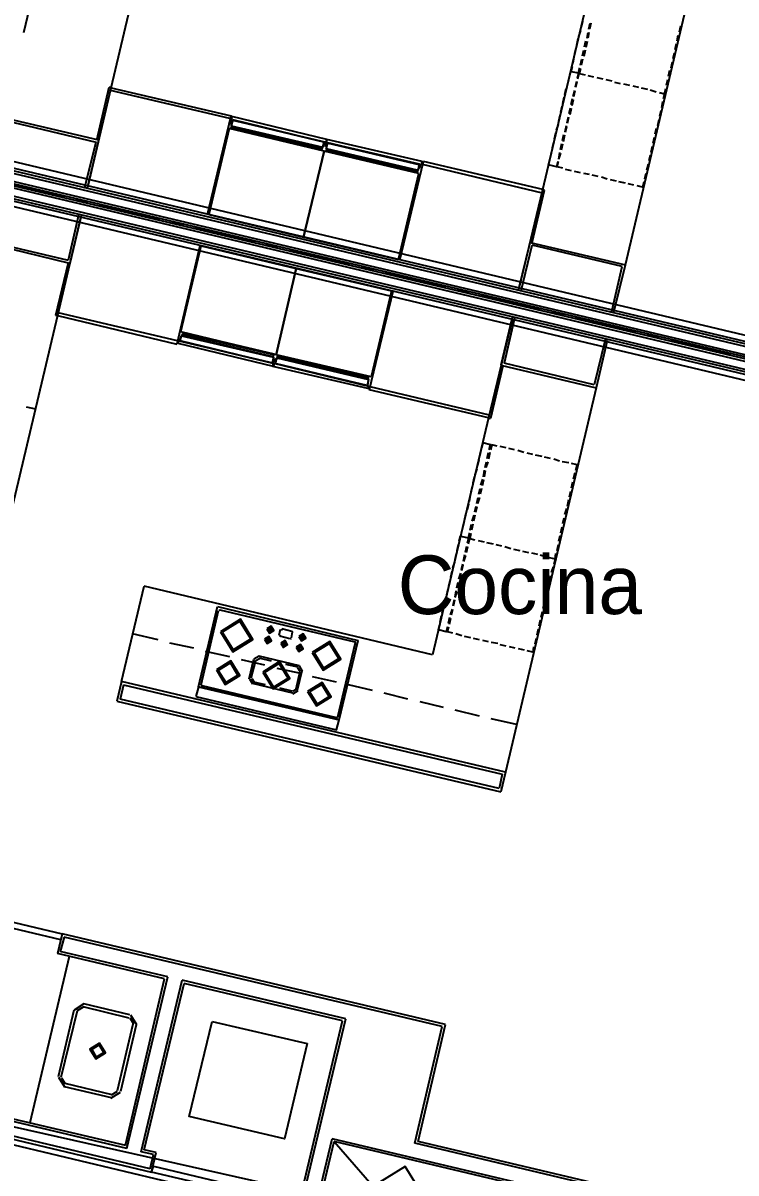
# Model space of a CAD drawing. Header units: feet. Extents: x -84 to 198, y -22 to 181.
# Drawn here: x 81.04 to 95.62, y 64.34 to 87.85 of the extents above; entities that cross this region are included whole.
import ezdxf
from ezdxf.enums import TextEntityAlignment as Align

# ---------------------------------------------------------------- set-up
doc = ezdxf.new("R2010")
doc.units = ezdxf.units.FT
for name, color, linetype in [('A-AREA-COMUN', 252, 'CONTINUOUS'), ('A-AREA-UNIDAD', 30, 'CONTINUOUS'), ('A-LINEA', 7, 'CONTINUOUS'), ('A-NOMBRE-ESPACIO', 2, 'CONTINUOUS')]:
    doc.layers.add(name, color=color, linetype=linetype)

msp = doc.modelspace()

# ---------------------------------------------------------------- linework, layer by layer
at = {"layer": 'A-AREA-COMUN'}
msp.add_lwpolyline([(86.48, 63.5733), (75.968, 66.08), (75.52, 66.08), (75.392, 65.6889), (75.36, 67.1289), (75.12, 67.2), (75.072, 67.4844), (73.568, 67.9289), (72.16, 70.2044), (71.488, 70.1333), (71.2, 69.8133), (70.688, 70.1689), (70.528, 70.6844), (70.32, 70.6844), (68.08, 69.28), (65.76, 69.44), (65.408, 68.0533), (65.728, 70.4889), (65.2, 70.72), (54.528, 73.2444)], dxfattribs=at)
at = {"layer": 'A-AREA-UNIDAD'}
for points in [[(66.752, 88.3733), (101.088, 80.2133), (101.2, 80.6933), (102.208, 80.6933), (104.608, 80.0889), (104.672, 79.36), (117.312, 76.3733), (118.32, 76.4089), (118.48, 75.9289), (129.568, 73.3689), (129.68, 73.12), (130.56, 76.0889), (131.968, 79.2889), (133.76, 82.2933), (136.4, 85.5289)], [(125.952, 33.6356), (127.76, 36.5689), (129.088, 39.36), (130.048, 42.08), (131.008, 46.56), (131.232, 51.4489), (130.8, 55.6089), (129.44, 61.0133), (128.96, 64.3733), (128.96, 68.7644), (129.632, 72.8889), (128.8, 72.8889), (118.24, 75.4133), (118.112, 74.9689), (117.152, 74.9689), (117.088, 75.52), (104.4, 78.5244), (104.24, 78.0444), (102.912, 78.1333), (100.928, 78.6133), (100.8, 79.36), (66.048, 87.6089), (65.6, 87.5733), (63.68, 79.2889)], [(62.96, 71.6089), (65.312, 71.1289), (65.76, 70.8444), (65.76, 69.76), (65.408, 68.0889), (65.76, 69.4933), (67.68, 69.28), (67.712, 69.6), (69.728, 70.72), (70.72, 70.72), (71.2, 69.8489), (71.552, 70.24), (72.512, 70.24), (73.792, 68.2133), (73.84, 67.8044), (75.52, 67.36), (75.392, 65.7244), (75.552, 66.24), (76.608, 66.24), (86.592, 64)]]:
    msp.add_lwpolyline(points, dxfattribs=at)
at = {"layer": 'A-LINEA'}
for p, q in [((82.84, 86.5244), (84.4533, 93.3111)), ((93.36, 82.9111), (95.2133, 90.7644)), ((91.6667, 84.4444), (92.8133, 89.2844)), ((101.3733, 80.0178), (65.8533, 88.4311)), ((101.3067, 79.7644), (65.7867, 88.1778)), ((101.3467, 79.9244), (65.8267, 88.3244)), ((101.36, 79.9778), (65.84, 88.3778)), ((101.28, 79.6311), (65.76, 88.0444)), ((101.2933, 79.6844), (65.7733, 88.0844)), ((101.3067, 79.7244), (65.7867, 88.1244)), ((81.0533, 87.6578), (81.1733, 88.1378)), ((101.2267, 79.3778), (65.7067, 87.7911)), ((101.24, 79.4844), (65.72, 87.8844)), ((101.24, 79.4311), (65.72, 87.8311)), ((92.44, 87.6978), (92.4, 87.5778)), ((92.48, 87.8844), (92.4533, 87.7644)), ((92.6133, 87.7244), (92.64, 87.8444)), ((92.6533, 87.8444), (92.6267, 87.7244)), ((94.4667, 87.6711), (94.4933, 87.7911)), ((92.3867, 87.5244), (92.36, 87.3911)), ((92.52, 87.3644), (92.5467, 87.4844)), ((92.5733, 87.4711), (92.5467, 87.3511)), ((92.5733, 87.5378), (92.6, 87.6578)), ((92.6133, 87.6578), (92.5867, 87.5378)), ((94.4133, 87.4844), (94.44, 87.6044)), ((92.3467, 87.3378), (92.32, 87.2178)), ((92.48, 87.1778), (92.5067, 87.2978)), ((92.5333, 87.2978), (92.5067, 87.1644)), ((94.3333, 87.1244), (94.36, 87.2444)), ((94.3733, 87.3111), (94.4, 87.4311)), ((92.3067, 87.1511), (92.28, 87.0311)), ((92.44, 86.9911), (92.4667, 87.1111)), ((92.48, 87.1111), (92.4533, 86.9911)), ((94.2933, 86.9378), (94.32, 87.0578)), ((92.4, 86.8311), (92.3733, 86.7244)), ((92.4, 86.8311), (92.4267, 86.9378)), ((92.5867, 86.7778), (92.7067, 86.7511)), ((92.5867, 86.7778), (92.7067, 86.7511)), ((94.24, 86.7644), (94.2667, 86.8844)), ((82.5467, 85.4578), (82.8, 86.5378)), ((82.84, 86.5244), (82.8, 86.5378)), ((92.12, 86.3911), (92.1467, 86.5111)), ((92.1733, 86.5778), (92.2, 86.6978)), ((92.36, 86.6578), (92.3333, 86.5378)), ((92.3467, 86.5378), (92.3733, 86.6578)), ((92.7733, 86.7378), (92.8933, 86.7111)), ((92.7733, 86.7378), (92.8933, 86.7111)), ((92.96, 86.6978), (93.08, 86.6711)), ((92.96, 86.6978), (93.08, 86.6711)), ((93.1333, 86.6444), (93.2533, 86.6178)), ((93.1333, 86.6444), (93.2533, 86.6178)), ((93.32, 86.6044), (93.44, 86.5778)), ((93.32, 86.6044), (93.44, 86.5778)), ((93.5067, 86.5644), (93.6267, 86.5378)), ((93.5067, 86.5644), (93.6267, 86.5378)), ((93.68, 86.5244), (93.8133, 86.4978)), ((93.68, 86.5244), (93.8133, 86.4978)), ((94.16, 86.4044), (94.1867, 86.5111)), ((94.2, 86.5778), (94.2267, 86.6978)), ((85.2667, 85.8978), (82.8267, 86.4711)), ((92.08, 86.2044), (92.1067, 86.3378)), ((92.2667, 86.2978), (92.24, 86.1778)), ((92.2667, 86.1644), (92.2933, 86.2844)), ((92.32, 86.4711), (92.28, 86.3511)), ((92.3067, 86.3511), (92.3333, 86.4711)), ((93.8667, 86.4844), (93.9867, 86.4444)), ((93.8667, 86.4844), (93.9867, 86.4444)), ((94.0533, 86.4311), (94.16, 86.4044)), ((94.0533, 86.4311), (94.16, 86.4044)), ((94.16, 86.4044), (94.1333, 86.2978)), ((92.04, 86.0311), (92.0667, 86.1511)), ((92.2267, 86.1111), (92.2, 85.9911)), ((92.2267, 85.9778), (92.2533, 86.1111)), ((94.08, 86.0578), (94.0533, 85.9378)), ((94.12, 86.2444), (94.0933, 86.1244)), ((82.5867, 85.4578), (80.64, 85.9111)), ((80.68, 85.8578), (82.5333, 85.4178)), ((84.8133, 83.9378), (85.2933, 85.9511)), ((92, 85.8444), (92.0267, 85.9644)), ((92.1867, 85.9244), (92.16, 85.8044)), ((92.1733, 85.8044), (92.2, 85.9244)), ((94.04, 85.8711), (94.0133, 85.7511)), ((85.3067, 85.7378), (87.16, 85.2978)), ((85.3067, 85.7378), (87.16, 85.2978)), ((87.1467, 85.2711), (85.3067, 85.6978)), ((87.1467, 85.2711), (85.3067, 85.6978)), ((91.9067, 85.4844), (91.9333, 85.6044)), ((91.9467, 85.6578), (91.9867, 85.7778)), ((92.0933, 85.5644), (92.0667, 85.4444)), ((92.0933, 85.4311), (92.12, 85.5644)), ((92.1467, 85.7511), (92.12, 85.6178)), ((92.1333, 85.6178), (92.16, 85.7378)), ((93.9867, 85.6978), (93.96, 85.5778)), ((82.3067, 84.4978), (82.5333, 85.4178)), ((82.36, 84.4844), (82.5867, 85.4578)), ((91.8667, 85.2978), (91.8933, 85.4178)), ((92.0533, 85.3778), (92.0267, 85.2578)), ((92.0533, 85.2578), (92.08, 85.3778)), ((93.9467, 85.5111), (93.92, 85.3911)), ((87.2533, 85.2711), (89.1067, 84.8311)), ((87.2533, 85.2711), (89.1067, 84.8311)), ((89.0933, 84.8044), (87.2533, 85.2444)), ((89.0933, 84.8044), (87.2533, 85.2444)), ((91.8267, 85.1111), (91.8533, 85.2311)), ((92.0133, 85.2044), (91.9867, 85.0711)), ((92, 85.0711), (92.04, 85.1911)), ((93.8667, 85.1511), (93.84, 85.0311)), ((93.9067, 85.3244), (93.88, 85.2044)), ((88.7467, 83.0044), (89.2267, 85.0178)), ((89.2, 84.9644), (91.6533, 84.3778)), ((93.8267, 84.9644), (93.7867, 84.8444)), ((92.2533, 84.8311), (92.1333, 84.8578)), ((92.44, 84.7911), (92.32, 84.8178)), ((92.6267, 84.7511), (92.5067, 84.7778)), ((92.8, 84.7111), (92.68, 84.7378)), ((92.9867, 84.6578), (92.8667, 84.6978)), ((93.1733, 84.6178), (93.0533, 84.6444)), ((93.7733, 84.7778), (93.7467, 84.6578)), ((80.6533, 84.5778), (81.88, 84.2978)), ((91.4533, 83.3644), (91.7067, 84.4311)), ((91.6667, 84.4444), (91.7067, 84.4311)), ((93.36, 84.5778), (93.2267, 84.6044)), ((93.5333, 84.5378), (93.4133, 84.5644)), ((82.12, 84.2444), (82.36, 84.1778)), ((82.1733, 83.9244), (81.96, 83.0044)), ((82.6, 84.1244), (83.8267, 83.8311)), ((82.2267, 83.9111), (82, 82.9378)), ((84.0667, 83.7778), (84.3067, 83.7244)), ((84.5467, 83.6578), (85.7733, 83.3778)), ((82, 82.9378), (80.0533, 83.4044)), ((80.1067, 83.4444), (81.96, 83.0044)), ((84.6533, 83.2978), (84.1867, 81.2844)), ((86.0133, 83.3244), (86.2533, 83.2578)), ((91.1733, 82.3911), (91.4133, 83.3644)), ((91.2267, 82.3778), (91.4533, 83.3111)), ((91.4133, 83.3644), (93.36, 82.9111)), ((93.2933, 82.8711), (91.4533, 83.3111)), ((86.4933, 83.2044), (87.72, 82.9111)), ((81.96, 82.9511), (81.7067, 81.8711)), ((87.96, 82.8578), (88.2, 82.8044)), ((93.08, 81.9511), (93.2933, 82.8711)), ((93.12, 81.9378), (93.36, 82.9111)), ((88.44, 82.7378), (89.6667, 82.4578)), ((88.6, 82.3644), (88.12, 80.3511)), ((89.9067, 82.3911), (90.1467, 82.3378)), ((90.3867, 82.2844), (91.6133, 81.9911)), ((81.7467, 81.8711), (80.1333, 75.0844)), ((81.7467, 81.8711), (81.7067, 81.8711)), ((84.2, 81.3511), (81.76, 81.9244)), ((91.04, 81.8311), (90.8133, 80.8578)), ((91.0933, 81.8178), (90.88, 80.8978)), ((91.8533, 81.9378), (92.0933, 81.8844)), ((92.3333, 81.8178), (93.56, 81.5378)), ((84.3067, 81.4711), (86.1467, 81.0311)), ((84.3067, 81.4711), (86.1467, 81.0311)), ((86.16, 81.0711), (84.32, 81.4978)), ((86.16, 81.0711), (84.32, 81.4978)), ((92.9467, 81.3778), (92.72, 80.4578)), ((92.9867, 81.3644), (92.76, 80.3911)), ((93.8, 81.4711), (94.04, 81.4178)), ((94.28, 81.3644), (95.4933, 81.0711)), ((86.24, 81.0178), (88.0933, 80.5778)), ((86.24, 81.0178), (88.0933, 80.5778)), ((88.0933, 80.6044), (86.2533, 81.0444)), ((88.0933, 80.6044), (86.2533, 81.0444)), ((92.72, 80.4578), (90.88, 80.8978)), ((90.8533, 80.8444), (90.6, 79.7644)), ((90.8133, 80.8578), (92.76, 80.3911)), ((88.1333, 80.4178), (90.5733, 79.8444)), ((92.76, 80.3911), (90.9067, 72.5378)), ((81.1067, 80.0044), (81.2933, 79.9644)), ((90.56, 79.7778), (89.4133, 74.9378)), ((90.56, 79.7778), (90.6, 79.7644)), ((90.4, 79.1111), (90.3733, 78.9911)), ((90.5333, 78.9511), (90.56, 79.0711)), ((90.5867, 79.0711), (90.56, 78.9378)), ((90.92, 79.1644), (90.8, 79.1911)), ((91.0933, 79.1244), (90.9733, 79.1511)), ((91.28, 79.0711), (91.16, 79.1111)), ((91.4667, 79.0311), (91.3467, 79.0578)), ((91.6533, 78.9911), (91.52, 79.0178)), ((90.36, 78.9244), (90.3333, 78.8044)), ((90.4933, 78.7644), (90.52, 78.8844)), ((90.5467, 78.8844), (90.5067, 78.7644)), ((91.8267, 78.9511), (91.7067, 78.9778)), ((92.0133, 78.8978), (91.8933, 78.9378)), ((92.2, 78.8578), (92.0667, 78.8844)), ((90.2667, 78.5644), (90.24, 78.4444)), ((90.32, 78.7378), (90.28, 78.6178)), ((90.4, 78.4044), (90.44, 78.5244)), ((90.4533, 78.5778), (90.48, 78.7111)), ((90.4933, 78.6978), (90.4667, 78.5778)), ((92.2933, 78.5244), (92.3333, 78.6578)), ((90.2267, 78.3778), (90.2, 78.2578)), ((90.36, 78.2178), (90.3867, 78.3378)), ((90.4133, 78.3378), (90.3867, 78.2178)), ((90.4533, 78.5111), (90.4267, 78.3911)), ((92.2133, 78.1644), (92.24, 78.2844)), ((92.2533, 78.3511), (92.28, 78.4711)), ((90.1867, 78.1911), (90.16, 78.0711)), ((90.32, 78.0311), (90.3467, 78.1511)), ((90.3733, 78.1511), (90.3333, 78.0311)), ((92.1733, 77.9778), (92.2, 78.1111)), ((90.0933, 77.8311), (90.0667, 77.7111)), ((90.1467, 78.0178), (90.12, 77.8978)), ((90.28, 77.8578), (90.3067, 77.9778)), ((90.32, 77.9644), (90.2933, 77.8444)), ((92.12, 77.8044), (92.16, 77.9244)), ((90.0533, 77.6444), (90.0267, 77.5244)), ((90.1867, 77.4844), (90.2133, 77.6044)), ((90.24, 77.6044), (90.2133, 77.4844)), ((90.2267, 77.6711), (90.2667, 77.7911)), ((90.28, 77.7911), (90.2533, 77.6711)), ((92.08, 77.6178), (92.1067, 77.7378)), ((90.1467, 77.3244), (90.1733, 77.4311)), ((92, 77.2578), (92.0267, 77.3778)), ((92.04, 77.4311), (92.0667, 77.5511)), ((89.92, 77.0711), (89.9467, 77.1911)), ((90.1067, 77.1511), (90.08, 77.0311)), ((90.1067, 77.0311), (90.1333, 77.1511)), ((90.1467, 77.3244), (90.12, 77.2178)), ((90.3467, 77.2711), (90.4667, 77.2444)), ((90.3467, 77.2711), (90.4667, 77.2444)), ((90.52, 77.2311), (90.6533, 77.2044)), ((90.52, 77.2311), (90.6533, 77.2044)), ((90.7067, 77.1911), (90.8267, 77.1644)), ((90.7067, 77.1911), (90.8267, 77.1644)), ((90.8933, 77.1511), (91.0133, 77.1111)), ((90.8933, 77.1511), (91.0133, 77.1111)), ((91.96, 77.0711), (91.9867, 77.1911)), ((89.88, 76.8844), (89.9067, 77.0044)), ((90.0667, 76.9778), (90.04, 76.8444)), ((90.0533, 76.8444), (90.0933, 76.9644)), ((91.0667, 77.0978), (91.2, 77.0711)), ((91.0667, 77.0978), (91.2, 77.0711)), ((91.2533, 77.0578), (91.3733, 77.0311)), ((91.2533, 77.0578), (91.3733, 77.0311)), ((91.44, 77.0178), (91.56, 76.9911)), ((91.44, 77.0178), (91.56, 76.9911)), ((91.6133, 76.9778), (91.7467, 76.9378)), ((91.6133, 76.9778), (91.7467, 76.9378)), ((91.8, 76.9244), (91.92, 76.8978)), ((91.8, 76.9244), (91.92, 76.8978)), ((91.92, 76.8978), (91.8933, 76.7911)), ((91.92, 76.8978), (91.9333, 77.0044)), ((89.7867, 76.5244), (89.8133, 76.6444)), ((89.8267, 76.7111), (89.8667, 76.8311)), ((90.0267, 76.7911), (90, 76.6711)), ((90.0133, 76.6578), (90.04, 76.7778)), ((91.88, 76.7378), (91.84, 76.6178)), ((89.7467, 76.3378), (89.7733, 76.4578)), ((89.9333, 76.4178), (89.9067, 76.2978)), ((89.9333, 76.2978), (89.96, 76.4178)), ((89.9867, 76.6044), (89.9467, 76.4844)), ((89.9733, 76.4844), (90, 76.6044)), ((91.8267, 76.5511), (91.8, 76.4311)), ((83.0533, 74.3911), (83.52, 76.3378)), ((89.4133, 74.9378), (83.52, 76.3378)), ((89.7067, 76.1644), (89.7333, 76.2844)), ((89.8933, 76.2444), (89.8667, 76.1244)), ((89.88, 76.1111), (89.92, 76.2311)), ((91.7467, 76.1911), (91.72, 76.0711)), ((91.7867, 76.3778), (91.76, 76.2444)), ((89.6667, 75.9778), (89.6933, 76.0978)), ((89.8533, 76.0578), (89.8267, 75.9378)), ((89.84, 75.9378), (89.8667, 76.0578)), ((91.7067, 76.0044), (91.6667, 75.8844)), ((84.6267, 74.2844), (85.0133, 75.9244)), ((84.68, 74.3244), (85.04, 75.8444)), ((85.0133, 75.9244), (87.8933, 75.2311)), ((85.0646, 75.8572), (85.0405, 75.8424)), ((85.0667, 75.8578), (87.8267, 75.2044)), ((89.5733, 75.6044), (89.6, 75.7378)), ((89.6133, 75.7911), (89.64, 75.9111)), ((89.76, 75.6978), (89.7333, 75.5778)), ((89.8133, 75.8711), (89.7733, 75.7511)), ((89.8, 75.7511), (89.8267, 75.8711)), ((91.6533, 75.8178), (91.6267, 75.6978)), ((86.08, 75.4444), (86.0933, 75.5111)), ((86.0933, 75.4311), (86.1067, 75.5111)), ((86.28, 75.3378), (86.3067, 75.4578)), ((86.3446, 75.4572), (86.3205, 75.4424)), ((86.3333, 75.4711), (86.5333, 75.4178)), ((89.76, 75.5644), (89.7867, 75.6844)), ((91.5733, 75.4578), (91.5467, 75.3378)), ((91.6133, 75.6444), (91.5867, 75.5244)), ((83.8, 75.2444), (83.28, 75.3644)), ((86.0267, 75.2178), (86.04, 75.2978)), ((86.08, 75.4311), (86.08, 75.4311)), ((86.2933, 75.3244), (86.4933, 75.2711)), ((86.2939, 75.3357), (86.3087, 75.3116)), ((86.5087, 75.2583), (86.5328, 75.2732)), ((86.5467, 75.4044), (86.52, 75.2844)), ((86.5595, 75.3932), (86.5446, 75.4172)), ((86.7333, 75.2844), (86.7467, 75.3511)), ((86.7333, 75.2844), (86.7333, 75.2844)), ((86.7467, 75.2844), (86.76, 75.3511)), ((87.5067, 73.6044), (87.8933, 75.2311)), ((90.0133, 75.3244), (89.8933, 75.3644)), ((90.2, 75.2844), (90.0667, 75.3111)), ((90.3733, 75.2444), (90.2533, 75.2711)), ((90.56, 75.2044), (90.44, 75.2311)), ((91.5333, 75.2711), (91.5067, 75.1511)), ((84.5333, 75.0711), (84.04, 75.1778)), ((85.2667, 74.8978), (84.7733, 75.0044)), ((86.36, 75.1378), (86.3733, 75.2178)), ((86.36, 75.1378), (86.36, 75.1378)), ((86.3733, 75.1378), (86.3867, 75.2044)), ((86.68, 75.0711), (86.6933, 75.1378)), ((86.68, 75.0711), (86.68, 75.0711)), ((86.6933, 75.0578), (86.7067, 75.1378)), ((87.48, 73.6711), (87.84, 75.1911)), ((87.8395, 75.1798), (87.8246, 75.2039)), ((90.7467, 75.1644), (90.6133, 75.1911)), ((90.92, 75.1111), (90.8, 75.1378)), ((91.1067, 75.0711), (90.9867, 75.0978)), ((91.2933, 75.0311), (91.1733, 75.0578)), ((85.9867, 74.7244), (85.5067, 74.8311)), ((85.6667, 74.4444), (85.76, 74.8444)), ((85.7067, 74.4578), (85.8, 74.8178)), ((85.8666, 74.9088), (85.7623, 74.8444)), ((85.8738, 74.8562), (85.8016, 74.8116)), ((86.6933, 74.7111), (85.8667, 74.9111)), ((86.12, 74.8044), (85.8667, 74.8711)), ((86.72, 74.5511), (86.24, 74.6578)), ((86.6667, 74.6844), (86.4133, 74.7378)), ((86.6267, 74.2444), (86.7067, 74.6044)), ((86.6533, 74.2178), (86.7467, 74.6178)), ((86.7051, 74.5973), (86.6605, 74.6695)), ((86.7577, 74.6045), (86.6933, 74.7088)), ((83.0533, 74.3911), (82.96, 73.9911)), ((83.0933, 74.3244), (83.0267, 74.0311)), ((90.9067, 72.5378), (83.0533, 74.3911)), ((83.0933, 74.3244), (90.84, 72.4978)), ((84.6267, 74.2844), (87.5067, 73.6044)), ((84.6805, 74.3224), (84.6954, 74.2983)), ((84.6933, 74.3111), (87.4533, 73.6578)), ((85.669, 74.4444), (85.7334, 74.3401)), ((85.7216, 74.4516), (85.7662, 74.3794)), ((86.56, 74.1511), (85.7333, 74.3511)), ((86, 74.3244), (85.76, 74.3778)), ((87.4533, 74.3778), (86.96, 74.4844)), ((88.1867, 74.2044), (87.6933, 74.3244)), ((86.5467, 74.1911), (86.2933, 74.2578)), ((86.5529, 74.1927), (86.6251, 74.2373)), ((86.56, 74.1401), (86.6643, 74.2045)), ((88.9067, 74.0311), (88.4267, 74.1511)), ((82.96, 73.9911), (90.8133, 72.1378)), ((90.7733, 72.2044), (83.0267, 74.0311)), ((89.64, 73.8578), (89.16, 73.9778)), ((87.4554, 73.645), (87.4795, 73.6598)), ((90.3733, 73.6844), (89.88, 73.8044)), ((91.1333, 73.5111), (90.6133, 73.6311)), ((90.84, 72.4978), (90.7733, 72.2044)), ((90.9067, 72.5378), (90.8133, 72.1378)), ((81.84, 69.2311), (81.7467, 68.8311)), ((81.88, 69.1644), (81.8, 68.8711)), ((89.68, 67.3778), (81.84, 69.2311)), ((89.6133, 67.3378), (81.88, 69.1644)), ((81.1867, 65.3778), (81.9867, 68.7778)), ((83.9333, 68.3111), (81.7467, 68.8311)), ((84, 68.3511), (81.8, 68.8711)), ((83.1333, 64.9111), (83.9333, 68.3111)), ((83.16, 64.8444), (84, 68.3511)), ((83.4533, 64.7778), (84.2933, 68.2844)), ((83.52, 64.8178), (84.3333, 68.2178)), ((87.64, 67.4978), (84.2933, 68.2844)), ((87.5733, 67.4578), (84.3333, 68.2178)), ((82.285, 67.8), (82.0845, 67.6761)), ((82.2697, 67.7351), (82.1494, 67.6608)), ((83.2133, 67.5111), (82.2667, 67.7378)), ((83.2267, 67.5778), (82.28, 67.8044)), ((82.08, 67.6711), (81.76, 66.3111)), ((82.1467, 67.6578), (81.8133, 66.2978)), ((83.304, 67.3881), (83.2297, 67.5084)), ((83.3689, 67.3727), (83.245, 67.5733)), ((86.8, 63.9911), (87.64, 67.4978)), ((82.9733, 66.0311), (83.2933, 67.3911)), ((83.04, 66.0178), (83.36, 67.3778)), ((84.9067, 67.4444), (86.8533, 66.9911)), ((89.0533, 64.9511), (89.6133, 67.3378)), ((89.12, 64.9911), (89.68, 67.3778)), ((83.16, 64.8444), (75.76, 66.6044)), ((75.8267, 66.6311), (83.1333, 64.9111)), ((83.64, 64.4311), (75.6933, 66.3111)), ((81.7645, 66.3028), (81.8883, 66.1023)), ((75.7333, 66.2444), (83.6667, 64.3644)), ((81.8294, 66.2875), (81.9036, 66.1671)), ((81.88, 66.1111), (82.84, 65.8844)), ((81.8933, 66.1778), (82.8533, 65.9511)), ((82.835, 65.8756), (83.0355, 65.9994)), ((82.8503, 65.9405), (82.9706, 66.0148)), ((86.12, 59.7911), (87.36, 65.0444)), ((86.1867, 59.8311), (87.4, 64.9911)), ((104.3333, 61.0311), (87.36, 65.0444)), ((87.4, 64.9911), (90.24, 61.7244)), ((104.2667, 60.9911), (87.4, 64.9911)), ((110.2, 59.9511), (89.0533, 64.9511)), ((110.2667, 59.9911), (89.12, 64.9911)), ((83.7067, 64.7244), (83.4533, 64.7778)), ((83.76, 64.7644), (83.52, 64.8178)), ((83.64, 64.4311), (83.7067, 64.7244)), ((83.6667, 64.3644), (83.76, 64.7644))]:
    msp.add_line(p, q, dxfattribs=at)
for points in [[(92.2133, 86.7511), (92.24, 86.8578), (92.4, 86.8311)], [(92.2667, 86.9644), (92.24, 86.8578), (92.4, 86.8311)], [(92.3867, 86.7111), (92.4133, 86.8178), (92.5333, 86.7911)], [(92.44, 86.9244), (92.4133, 86.8178), (92.5333, 86.7911)], [(82.3733, 84.5244), (82.84, 86.5244), (85.2933, 85.9511)], [(85.3067, 85.9378), (85.2933, 85.8711), (87.24, 85.4178), (87.2533, 85.4711), (85.3067, 85.9378)], [(85.3067, 85.9378), (85.2933, 85.8711), (87.24, 85.4178), (87.2533, 85.4711), (85.3067, 85.9378)], [(85.3333, 85.8711), (85.2933, 85.7511), (87.1733, 85.3111), (87.2, 85.4178), (85.3333, 85.8711)], [(87.2133, 85.4178), (87.2, 85.3378), (87.1867, 85.3244), (87.1733, 85.3111), (87.16, 85.2978), (87.16, 85.2844), (87.1467, 85.2711), (87.16, 85.2444), (85.2933, 85.6844), (85.2933, 85.6978), (85.3067, 85.6978), (85.2933, 85.7244), (85.3067, 85.7378), (85.2933, 85.7511), (85.3067, 85.7644), (85.2933, 85.7911), (85.3067, 85.8711), (87.2133, 85.4178)], [(85.3333, 85.8711), (85.2933, 85.7511), (87.1733, 85.3111), (87.2, 85.4178), (85.3333, 85.8711)], [(87.2133, 85.4178), (87.2, 85.3378), (87.1867, 85.3244), (87.1733, 85.3111), (87.16, 85.2978), (87.16, 85.2844), (87.1467, 85.2711), (87.16, 85.2444), (85.2933, 85.6844), (85.2933, 85.6978), (85.3067, 85.6978), (85.2933, 85.7244), (85.3067, 85.7378), (85.2933, 85.7511), (85.3067, 85.7644), (85.2933, 85.7911), (85.3067, 85.8711), (87.2133, 85.4178)], [(87.2, 85.2311), (85.2533, 85.6978), (84.84, 83.9378), (86.7733, 83.4711), (87.2, 85.2311)], [(87.2533, 85.4711), (87.24, 85.4178), (89.1867, 84.9511), (89.2, 85.0178), (87.2533, 85.4711)], [(87.2533, 85.4711), (87.24, 85.4178), (89.1867, 84.9511), (89.2, 85.0178), (87.2533, 85.4711)], [(87.2667, 85.4044), (87.24, 85.2844), (89.12, 84.8444), (89.1467, 84.9644), (87.2667, 85.4044)], [(89.16, 84.9511), (89.1467, 84.8844), (89.12, 84.8711), (89.12, 84.8444), (89.1067, 84.8311), (89.1067, 84.8178), (89.0933, 84.8044), (89.0933, 84.7911), (87.24, 85.2311), (87.2533, 85.2444), (87.24, 85.2578), (87.2533, 85.2711), (87.24, 85.2844), (87.2533, 85.3111), (87.24, 85.3244), (87.2533, 85.4044), (89.16, 84.9511)], [(87.2667, 85.4044), (87.24, 85.2844), (89.12, 84.8444), (89.1467, 84.9644), (87.2667, 85.4044)], [(89.16, 84.9511), (89.1467, 84.8844), (89.12, 84.8711), (89.12, 84.8444), (89.1067, 84.8311), (89.1067, 84.8178), (89.0933, 84.8044), (89.0933, 84.7911), (87.24, 85.2311), (87.2533, 85.2444), (87.24, 85.2578), (87.2533, 85.2711), (87.24, 85.2844), (87.2533, 85.3111), (87.24, 85.3244), (87.2533, 85.4044), (89.16, 84.9511)], [(89.1333, 84.7778), (87.2, 85.2311), (86.7733, 83.4711), (88.72, 83.0178), (89.1333, 84.7778)], [(91.1867, 82.4311), (91.6667, 84.4444), (89.2267, 85.0178)], [(91.9733, 85.0178), (91.9467, 84.9111), (91.7867, 84.9511), (91.8133, 85.0578)], [(92.08, 84.8844), (91.96, 84.9111), (91.9867, 85.0178)], [(93.7333, 84.6044), (93.7067, 84.4978), (93.6, 84.5244)], [(82.2133, 83.8711), (81.7467, 81.8711), (84.1867, 81.2844)], [(86.2133, 81.0711), (84.2667, 81.5378), (84.68, 83.2978), (86.6267, 82.8311), (86.2133, 81.0711)], [(88.16, 80.6178), (86.2133, 81.0711), (86.6267, 82.8311), (88.5733, 82.3778), (88.16, 80.6178)], [(91.04, 81.7911), (90.56, 79.7778), (88.12, 80.3511)], [(84.2133, 81.2978), (84.2267, 81.3511), (86.1733, 80.8978), (86.16, 80.8311), (84.2133, 81.2978)], [(84.2133, 81.2978), (84.2267, 81.3511), (86.1733, 80.8978), (86.16, 80.8311), (84.2133, 81.2978)], [(86.1467, 80.8978), (86.1733, 80.9778), (86.16, 81.0044), (86.16, 81.0178), (86.1467, 81.0311), (86.16, 81.0444), (86.16, 81.0711), (86.1733, 81.0711), (86.1733, 81.0844), (84.3067, 81.5244), (84.32, 81.4978), (84.2933, 81.4844), (84.3067, 81.4711), (84.28, 81.4578), (84.28, 81.4444), (84.2667, 81.4311), (84.24, 81.3511), (86.1467, 80.8978)], [(86.1467, 80.8978), (86.1733, 80.9778), (86.16, 81.0044), (86.16, 81.0178), (86.1467, 81.0311), (86.16, 81.0444), (86.16, 81.0711), (86.1733, 81.0711), (86.1733, 81.0844), (84.3067, 81.5244), (84.32, 81.4978), (84.2933, 81.4844), (84.3067, 81.4711), (84.28, 81.4578), (84.28, 81.4444), (84.2667, 81.4311), (84.24, 81.3511), (86.1467, 80.8978)], [(84.2533, 81.3511), (84.28, 81.4578), (86.16, 81.0178), (86.1333, 80.8978), (84.2533, 81.3511)], [(84.2533, 81.3511), (84.28, 81.4578), (86.16, 81.0178), (86.1333, 80.8978), (84.2533, 81.3511)], [(86.1467, 80.8311), (86.16, 80.8978), (88.1067, 80.4311), (88.0933, 80.3778), (86.1467, 80.8311)], [(86.1467, 80.8311), (86.16, 80.8978), (88.1067, 80.4311), (88.0933, 80.3778), (86.1467, 80.8311)], [(88.0933, 80.4444), (88.1067, 80.5244), (88.1067, 80.5378), (88.1067, 80.5644), (88.0933, 80.5778), (88.1067, 80.5911), (88.0933, 80.6044), (88.1067, 80.6178), (86.2533, 81.0578), (86.2533, 81.0444), (86.24, 81.0311), (86.24, 81.0178), (86.2267, 81.0044), (86.2267, 80.9778), (86.2, 80.9778), (86.1867, 80.8978), (88.0933, 80.4444)], [(88.0933, 80.4444), (88.1067, 80.5244), (88.1067, 80.5378), (88.1067, 80.5644), (88.0933, 80.5778), (88.1067, 80.5911), (88.0933, 80.6044), (88.1067, 80.6178), (86.2533, 81.0578), (86.2533, 81.0444), (86.24, 81.0311), (86.24, 81.0178), (86.2267, 81.0044), (86.2267, 80.9778), (86.2, 80.9778), (86.1867, 80.8978), (88.0933, 80.4444)], [(86.2, 80.8844), (86.2267, 81.0044), (88.1067, 80.5644), (88.08, 80.4444), (86.2, 80.8844)], [(86.2, 80.8844), (86.2267, 81.0044), (88.1067, 80.5644), (88.08, 80.4444), (86.2, 80.8844)], [(90.5733, 79.1244), (90.6, 79.2311), (90.44, 79.2711), (90.4133, 79.1644)], [(90.7333, 79.2044), (90.6267, 79.2311), (90.6, 79.1244)], [(92.3467, 78.7111), (92.3733, 78.8178), (92.2533, 78.8444)], [(89.96, 77.2578), (89.9867, 77.3644), (90.1467, 77.3244)], [(90.0133, 77.4711), (89.9867, 77.3644), (90.1467, 77.3244)], [(90.2, 77.4178), (90.1733, 77.3111), (90.28, 77.2844)], [(90.1467, 77.2044), (90.1733, 77.3111), (90.28, 77.2844)], [(85.0758, 75.4094), (85.3284, 75.0002), (85.7375, 75.2528), (85.4849, 75.662), (85.0758, 75.4094)], [(85.1147, 75.4002), (85.3376, 75.0392), (85.6986, 75.262), (85.4757, 75.6231), (85.1147, 75.4002)], [(86.0286, 75.468), (86.0831, 75.3797), (86.1714, 75.4342), (86.1169, 75.5225), (86.0286, 75.468)], [(86.0546, 75.4619), (86.0893, 75.4057), (86.1454, 75.4404), (86.1107, 75.4965), (86.0546, 75.4619)], [(89.72, 75.5111), (89.6933, 75.4044), (89.5333, 75.4444), (89.56, 75.5511)], [(89.8267, 75.3778), (89.72, 75.4044), (89.7467, 75.5111)], [(85.9753, 75.2547), (86.0298, 75.1664), (86.118, 75.2209), (86.0635, 75.3091), (85.9753, 75.2547)], [(86.0013, 75.2485), (86.0359, 75.1924), (86.0921, 75.227), (86.0574, 75.2832), (86.0013, 75.2485)], [(86.0667, 75.2844), (86.04, 75.2178), (86.04, 75.2178)], [(86.3086, 75.1747), (86.3631, 75.0864), (86.4514, 75.1409), (86.3969, 75.2291), (86.3086, 75.1747)], [(86.682, 75.308), (86.7365, 75.2197), (86.8247, 75.2742), (86.7702, 75.3625), (86.682, 75.308)], [(86.7079, 75.3019), (86.7426, 75.2457), (86.7987, 75.2804), (86.7641, 75.3365), (86.7079, 75.3019)], [(86.3346, 75.1685), (86.3693, 75.1124), (86.4254, 75.147), (86.3907, 75.2032), (86.3346, 75.1685)], [(86.6286, 75.0947), (86.6831, 75.0064), (86.7714, 75.0609), (86.7169, 75.1491), (86.6286, 75.0947)], [(86.6546, 75.0885), (86.6893, 75.0324), (86.7454, 75.067), (86.7107, 75.1232), (86.6546, 75.0885)], [(86.9547, 74.9868), (87.1776, 74.6258), (87.5386, 74.8487), (87.3157, 75.2097), (86.9547, 74.9868)], [(86.9937, 74.9776), (87.1868, 74.6648), (87.4997, 74.8579), (87.3065, 75.1708), (86.9937, 74.9776)], [(91.48, 75.0978), (91.4667, 74.9911), (91.3467, 75.0178)], [(84.9933, 74.6279), (85.1765, 74.3311), (85.4734, 74.5143), (85.2901, 74.8112), (84.9933, 74.6279)], [(85.0322, 74.6187), (85.1858, 74.37), (85.4344, 74.5235), (85.2809, 74.7722), (85.0322, 74.6187)], [(85.941, 74.5838), (86.154, 74.2388), (86.499, 74.4518), (86.286, 74.7967), (85.941, 74.5838)], [(85.98, 74.5746), (86.1632, 74.2777), (86.46, 74.461), (86.2768, 74.7578), (85.98, 74.5746)], [(84.5733, 74.0844), (87.4533, 73.4044), (87.5067, 73.6044), (84.6267, 74.2844), (84.5733, 74.0844)], [(86.86, 74.1879), (87.0432, 73.8911), (87.34, 74.0743), (87.1568, 74.3712), (86.86, 74.1879)], [(86.8989, 74.1787), (87.0524, 73.93), (87.3011, 74.0835), (87.1476, 74.3322), (86.8989, 74.1787)], [(79.08, 69.8844), (81.84, 69.2311), (81.8133, 69.1111), (79.0533, 69.7644), (79.08, 69.8844)], [(86.8533, 66.9911), (86.3867, 65.0444), (84.44, 65.4978), (84.9067, 67.4444)], [(86.52, 64.1111), (86.76, 64.0444), (87.5733, 67.4578)], [(82.605, 67), (82.4045, 66.8761), (82.5283, 66.6756), (82.7289, 66.7994), (82.605, 67)], [(82.5958, 66.961), (82.4434, 66.8669), (82.5375, 66.7145), (82.6899, 66.8086), (82.5958, 66.961)], [(86.4267, 63.7111), (83.6667, 64.3644), (83.7067, 64.4844), (86.4533, 63.8311), (86.4267, 63.7111)], [(89.7798, 62.9774), (88.8537, 64.4776), (87.3535, 63.5515)]]:
    msp.add_lwpolyline(points, dxfattribs=at)

# ---------------------------------------------------------------- texts
at = {"layer": 'A-NOMBRE-ESPACIO'}
msp.add_text('Cocina', height=1.2, dxfattribs=at).set_placement((91.2, 75.7689), align=Align.CENTER)

doc.saveas('drawing.dxf')
